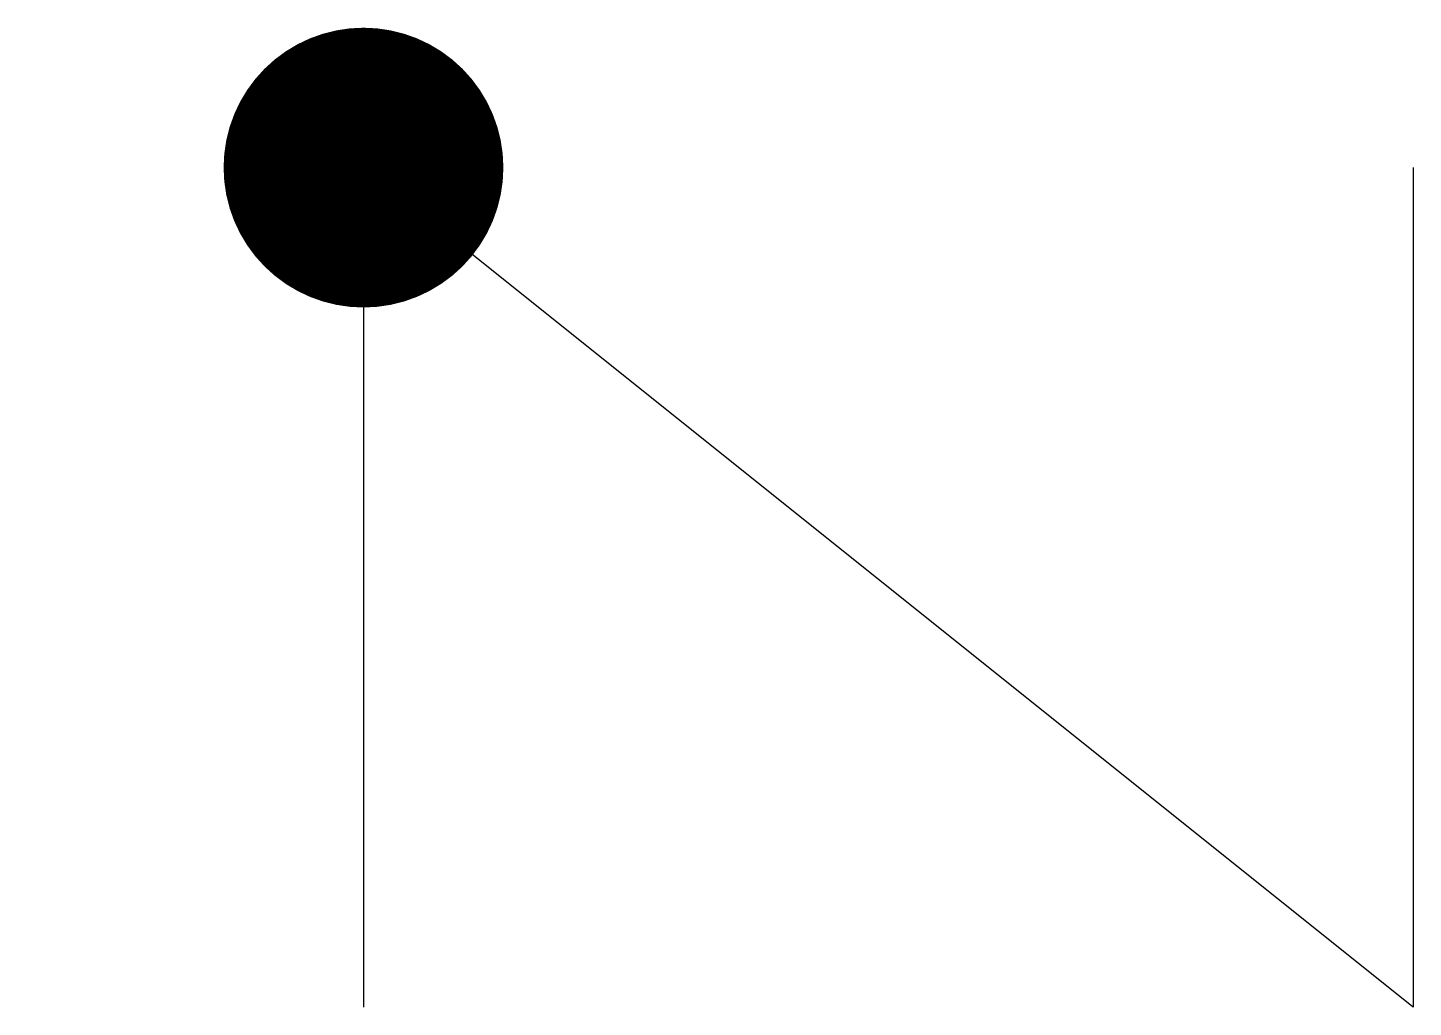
# Model space of a CAD drawing. Extents: x 13.243 to 13.398, y 11.302 to 11.412.
import ezdxf

# ---------------------------------------------------------------- set-up
doc = ezdxf.new("R2010")
doc.units = 0
doc.header["$MEASUREMENT"] = 0
doc.layers.get('0').update_dxf_attribs({"linetype": 'CONTINUOUS'})

msp = doc.modelspace()

# ---------------------------------------------------------------- linework, layer by layer
for p, q in [((13.28069, 11.4021), (13.28069, 11.3021)), ((13.39793, 11.3021), (13.28069, 11.39589)), ((13.28069, 11.39589), (13.28069, 11.3021)), ((13.39793, 11.39589), (13.39793, 11.3021))]:
    msp.add_line(p, q)
at = {"const_width": 0.01557}
msp.add_lwpolyline([(13.27285, 11.39589, 1), (13.28853, 11.39589, 1)], format="xyb", close=True, dxfattribs=at)
for points in [[(13.24319, 11.33025), (13.24319, 11.36775), (13.24319, 11.36775), (13.28069, 11.349)], [(13.24319, 11.36775), (13.28069, 11.349), (13.28069, 11.349), (13.24319, 11.33025)]]:
    msp.add_solid(points)

doc.saveas('drawing.dxf')
